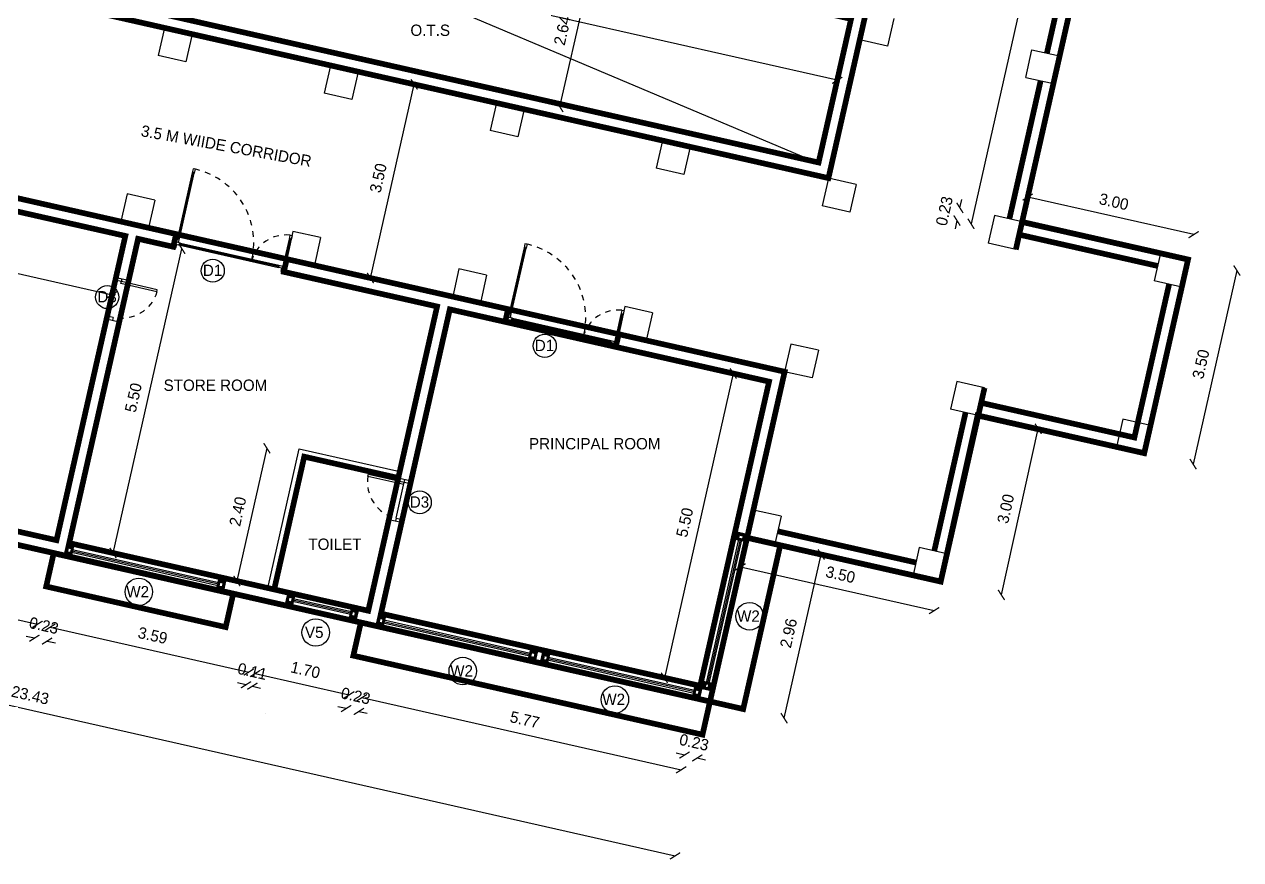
# Model space of a CAD drawing. Header units: metres. Extents: x 6101839 to 6102590, y -6659932 to -6659648.
# Drawn here: x 6102275.32 to 6102296.76, y -6659718.62 to -6659703.9 of the extents above; entities that cross this region are included whole.
import ezdxf

# ---------------------------------------------------------------- set-up
doc = ezdxf.new("R2010")
doc.units = ezdxf.units.M
doc.header["$LTSCALE"] = 500
doc.header["$MEASUREMENT"] = 0
doc.linetypes.add('DASHED2', pattern=[0.375, 0.25, -0.125])
doc.linetypes.add('HIDDEN', pattern=[0.375, 0.25, -0.125])
doc.layers.get('0').update_dxf_attribs({"linetype": 'CONTINUOUS'})
doc.layers.get('Defpoints').update_dxf_attribs({"linetype": 'CONTINUOUS'})
for name, color, linetype in [('above', 250, 'DASHED2'), ('Bldg', 44, 'CONTINUOUS'), ('BLK_1_FLR_1_AC_ROOM_1', 117, 'CONTINUOUS'), ('BLK_1_FLR_1_BLT_UP_AREA', 26, 'CONTINUOUS'), ('BLK_1_FLR_1_BLT_UP_AREA_DEDUCT', 26, 'CONTINUOUS'), ('BLK_1_FLR_1_CARPET_AREA', 25, 'CONTINUOUS'), ('BLK_1_FLR_1_CHAJJA', 6, 'CONTINUOUS'), ('BLK_1_FLR_1_WC_BATH', 223, 'CONTINUOUS'), ('BLK_1_LVL_1_BLDG_FOOT_PRINT', 1, 'CONTINUOUS'), ('DOORTEXT', 13, 'CONTINUOUS'), ('ED', 30, 'CONTINUOUS'), ('FURN1', 252, 'CONTINUOUS'), ('FURNITURE', 252, 'CONTINUOUS'), ('FURNITURES', 252, 'CONTINUOUS'), ('TEXT', 4, 'CONTINUOUS'), ('W-SCH', 205, 'CONTINUOUS'), ('wall', 125, 'CONTINUOUS'), ('wall1', 125, 'CONTINUOUS'), ('WINDOWS', 252, 'CONTINUOUS')]:
    doc.layers.add(name, color=color, linetype=linetype)
doc.styles.add('RM', font='GOTHIC.TTF')
doc.styles.add('S2', font='GOTHIC.TTF')
doc.styles.add('USA TEXT', font='GOTHIC.TTF')
doc.dimstyles.new('1-100-ED', dxfattribs={"dimtxt": 0.2, "dimasz": 0.15, "dimexe": 0.18, "dimexo": 0.0625, "dimgap": 0.15, "dimtad": 1, "dimzin": 0, "dimdsep": 46, "dimtxsty": 'USA TEXT', "dimblk": 'ARCHTICK', "dimcen": 0.1, "dimse1": 1, "dimse2": 1, "dimclrd": 256, "dimclrt": 256, "dimadec": 0, "dimazin": 0, "dimtfac": 1, "dimtofl": 0, "dimtmove": 0, "dimatfit": 3, "dimldrblk": 'ARCHTICK', "dimfxl": 0.18, "dimtolj": 1, "dimtzin": 0, "dimarcsym": 0})

# ---------------------------------------------------------------- blocks, each defined once
blk = doc.blocks.new('_ArchTick')
at = {"color": 0, "linetype": 'ByBlock', "const_width": 0.15}
blk.add_lwpolyline([(-0.5, -0.5), (0.5, 0.5)], dxfattribs=at)
blk = doc.blocks.new('*D256')
at = {"layer": 'Defpoints', "color": 0, "transparency": 16777216}
for p in [(6102285.114, -6659702.72), (6102285.343, -6659702.772), (6102284.53, -6659705.3)]:
    blk.add_point(p, dxfattribs=at)
at = {"layer": 'ED', "lineweight": -2, "transparency": 16777216}
blk.add_line((6102284.759, -6659705.352), (6102285.343, -6659702.772), dxfattribs=at)
at = {"layer": 'ED', "lineweight": -2, "transparency": 16777216, "xscale": 0.15, "yscale": 0.15, "zscale": 0.15}
for p, rotation in [((6102285.343, -6659702.772), 77.25036678917418), ((6102284.759, -6659705.352), 257.2503667891742)]:
    blk.add_blockref('_ArchTick', p, dxfattribs=dict(at, rotation=rotation))
at = {"layer": 'ED', "transparency": 16777216, "insert": (6102284.803, -6659704.006), "char_height": 0.2, "attachment_point": 5, "rotation": 77.2504, "style": 'USA TEXT'}
blk.add_mtext('\\A1;2.64', dxfattribs=at)
blk = doc.blocks.new('*D257')
at = {"layer": 'Defpoints', "color": 0, "transparency": 16777216}
for p in [(6102275.46, -6659701.672), (6102275.133, -6659703.122), (6102289.32, -6659706.332)]:
    blk.add_point(p, dxfattribs=at)
at = {"layer": 'ED', "lineweight": -2, "transparency": 16777216}
blk.add_line((6102289.648, -6659704.883), (6102275.46, -6659701.672), dxfattribs=at)
at = {"layer": 'ED', "lineweight": -2, "transparency": 16777216, "xscale": 0.15, "yscale": 0.15, "zscale": 0.15}
for p, rotation in [((6102275.46, -6659701.672), 167.250366772505), ((6102289.648, -6659704.883), 347.250366772505)]:
    blk.add_blockref('_ArchTick', p, dxfattribs=dict(at, rotation=rotation))
at = {"layer": 'ED', "transparency": 16777216, "insert": (6102282.611, -6659703.029), "char_height": 0.2, "attachment_point": 5, "rotation": 347.2504, "style": 'USA TEXT'}
blk.add_mtext('\\A1;14.55', dxfattribs=at)
blk = doc.blocks.new('*D260')
at = {"layer": 'Defpoints', "color": 0, "transparency": 16777216}
for p in [(6102281.203, -6659704.731), (6102282.192, -6659704.955), (6102280.431, -6659708.145)]:
    blk.add_point(p, dxfattribs=at)
at = {"layer": 'ED', "lineweight": -2, "transparency": 16777216}
blk.add_line((6102281.419, -6659708.369), (6102282.192, -6659704.955), dxfattribs=at)
at = {"layer": 'ED', "lineweight": -2, "transparency": 16777216, "xscale": 0.15, "yscale": 0.15, "zscale": 0.15}
for p, rotation in [((6102282.192, -6659704.955), 77.25036673386033), ((6102281.419, -6659708.369), 257.2503667338603)]:
    blk.add_blockref('_ArchTick', p, dxfattribs=dict(at, rotation=rotation))
at = {"layer": 'ED', "transparency": 16777216, "insert": (6102281.557, -6659706.606), "char_height": 0.2, "attachment_point": 5, "rotation": 77.2504, "style": 'USA TEXT'}
blk.add_mtext('\\A1;3.50', dxfattribs=at)
blk = doc.blocks.new('PIO-DOOR 750')
at = {"layer": 'FURN1'}
for p, q in [((-110, -50), (-110, 0)), ((0, -50), (-110, -50)), ((0, -50), (0, 0)), ((-110, -700), (-110, -750)), ((0, -700), (-110, -700)), ((0, -663), (0, -750)), ((649, -663), (0, -663)), ((649, -700), (0, -700)), ((649, -663), (649, -700))]:
    blk.add_line(p, q, dxfattribs=at)
at = {"layer": 'FURN1', "linetype": 'HIDDEN', "ltscale": 0.5}
blk.add_arc((0, -700), 650, 3.3033, 90.0041, dxfattribs=at)
blk = doc.blocks.new('DN')
at = {"layer": 'FURNITURES', "color": 233}
for p, q in [((319, 1863), (336, 1936)), ((334, 1860), (319, 1863)), ((334, 1860), (337, 1872)), ((343, 1870), (337, 1872)), ((340, 1858), (343, 1870)), ((356, 1855), (340, 1858)), ((369, 1916), (356, 1855)), ((-73, 132), (-89, 59)), ((-57, 128), (-73, 132)), ((-57, 128), (-60, 116)), ((-54, 115), (-60, 116)), ((-51, 127), (-54, 115)), ((-36, 123), (-51, 127)), ((-50, 63), (-36, 123))]:
    blk.add_line(p, q, dxfattribs=at)
at = {"layer": 'FURNITURES', "color": 250}
for p, q in [((-73, 132), (319, 1863)), ((-57, 128), (337, 1872)), ((-51, 127), (343, 1870)), ((-36, 123), (356, 1855))]:
    blk.add_line(p, q, dxfattribs=at)
at = {"layer": 'FURNITURES', "color": 250, "linetype": 'HIDDEN', "ltscale": 0.5}
for centre, radius, start, end in [((414, 1987), 630, 173.3491, 254.7297), ((-81, 94), 1329, 77.25, 168.8256)]:
    blk.add_arc(centre, radius, start, end, dxfattribs=at)
at = {"layer": 'wall', "color": 7}
for p, q in [((-203, 2096), (-211, 2060)), ((-211, 2060), (-139, 2044)), ((-203, 2096), (-130, 2080)), ((-146, 2068), (-147, 2061)), ((266, 1968), (-147, 2061)), ((-135, 2059), (-147, 2061)), ((267, 1974), (-146, 2068)), ((-134, 2065), (-146, 2068)), ((-135, 2059), (-139, 2044)), ((-139, 2044), (263, 1953)), ((-130, 2080), (-134, 2065)), ((271, 1989), (-130, 2080)), ((266, 1968), (263, 1953)), ((263, 1953), (336, 1936)), ((266, 1968), (278, 1965)), ((271, 1989), (267, 1974)), ((267, 1974), (280, 1971)), ((344, 1973), (271, 1989)), ((280, 1971), (278, 1965)), ((344, 1973), (336, 1936)), ((372, 1928), (336, 1936)), ((372, 1928), (369, 1916)), ((-1377, 388), (-1385, 352)), ((-1385, 352), (-1314, 336)), ((-1377, 388), (-1306, 371)), ((-1321, 359), (-1322, 353)), ((-157, 90), (-1322, 353)), ((-1311, 351), (-1322, 353)), ((-156, 96), (-1321, 359)), ((-1309, 357), (-1321, 359)), ((-1311, 351), (-1314, 336)), ((-1314, 336), (-160, 75)), ((-1306, 371), (-1309, 357)), ((-152, 110), (-1306, 371)), ((-157, 90), (-160, 75)), ((-160, 75), (-89, 59)), ((-157, 90), (-145, 87)), ((-152, 110), (-156, 96)), ((-156, 96), (-144, 93)), ((-81, 94), (-152, 110)), ((-144, 93), (-145, 87)), ((-81, 94), (-89, 59)), ((-53, 50), (-89, 59)), ((-53, 50), (-50, 63))]:
    blk.add_line(p, q, dxfattribs=at)
for points in [[(336, 1936), (344, 1973), (441, 1951), (430, 1902), (369, 1916)], [(-89, 59), (-97, 22), (0, 0), (11, 49), (-50, 63)]]:
    blk.add_lwpolyline(points, dxfattribs=at)
blk = doc.blocks.new('*D267')
at = {"layer": 'Defpoints', "color": 0, "transparency": 16777216}
for p in [(6102280.249, -6659711.518), (6102279.065, -6659713.71), (6102279.719, -6659713.859)]:
    blk.add_point(p, dxfattribs=at)
at = {"layer": 'ED', "lineweight": -2, "transparency": 16777216}
blk.add_line((6102279.594, -6659711.37), (6102279.065, -6659713.71), dxfattribs=at)
at = {"layer": 'ED', "lineweight": -2, "transparency": 16777216, "xscale": 0.15, "yscale": 0.15, "zscale": 0.15}
for p, rotation in [((6102279.594, -6659711.37), 77.25036676605617), ((6102279.065, -6659713.71), 257.2503667660562)]:
    blk.add_blockref('_ArchTick', p, dxfattribs=dict(at, rotation=rotation))
at = {"layer": 'ED', "transparency": 16777216, "insert": (6102279.081, -6659712.484), "char_height": 0.2, "attachment_point": 5, "rotation": 77.2504, "style": 'USA TEXT'}
blk.add_mtext('\\A1;2.40', dxfattribs=at)
blk = doc.blocks.new('*D268')
at = {"layer": 'Defpoints', "color": 0, "transparency": 16777216}
for p in [(6102277.323, -6659707.678), (6102278.095, -6659707.853), (6102276.109, -6659713.042)]:
    blk.add_point(p, dxfattribs=at)
at = {"layer": 'ED', "lineweight": -2, "transparency": 16777216}
blk.add_line((6102276.882, -6659713.217), (6102278.095, -6659707.853), dxfattribs=at)
at = {"layer": 'ED', "lineweight": -2, "transparency": 16777216, "xscale": 0.15, "yscale": 0.15, "zscale": 0.15}
for p, rotation in [((6102278.095, -6659707.853), 77.25036676984628), ((6102276.882, -6659713.217), 257.2503667698463)]:
    blk.add_blockref('_ArchTick', p, dxfattribs=dict(at, rotation=rotation))
at = {"layer": 'ED', "transparency": 16777216, "insert": (6102277.24, -6659710.478), "char_height": 0.2, "attachment_point": 5, "rotation": 77.2504, "style": 'USA TEXT'}
blk.add_mtext('\\A1;5.50', dxfattribs=at)
blk = doc.blocks.new('*D313')
at = {"layer": 'Defpoints', "color": 0, "transparency": 16777216}
for p in [(6102266.044, -6659705.126), (6102277.098, -6659707.627), (6102276.864, -6659708.663)]:
    blk.add_point(p, dxfattribs=at)
at = {"layer": 'ED', "lineweight": -2, "transparency": 16777216}
blk.add_line((6102265.809, -6659706.161), (6102276.864, -6659708.663), dxfattribs=at)
at = {"layer": 'ED', "lineweight": -2, "transparency": 16777216, "xscale": 0.15, "yscale": 0.15, "zscale": 0.15}
for p, rotation in [((6102265.809, -6659706.161), 167.2503667741446), ((6102276.864, -6659708.663), 347.2503667741446)]:
    blk.add_blockref('_ArchTick', p, dxfattribs=dict(at, rotation=rotation))
at = {"layer": 'ED', "transparency": 16777216, "insert": (6102271.393, -6659707.163), "char_height": 0.2, "attachment_point": 5, "rotation": 347.2504, "style": 'USA TEXT'}
blk.add_mtext('\\A1;11.33', dxfattribs=at)
blk = doc.blocks.new('*D324')
at = {"layer": 'Defpoints', "color": 0, "transparency": 16777216}
for p in [(6102288.447, -6659710.195), (6102286.601, -6659715.416), (6102287.232, -6659715.559)]:
    blk.add_point(p, dxfattribs=at)
at = {"layer": 'ED', "lineweight": -2, "transparency": 16777216}
blk.add_line((6102287.816, -6659710.052), (6102286.601, -6659715.416), dxfattribs=at)
at = {"layer": 'ED', "lineweight": -2, "transparency": 16777216, "xscale": 0.15, "yscale": 0.15, "zscale": 0.15}
for p, rotation in [((6102287.816, -6659710.052), 77.24045607566373), ((6102286.601, -6659715.416), 257.2404560756638)]:
    blk.add_blockref('_ArchTick', p, dxfattribs=dict(at, rotation=rotation))
at = {"layer": 'ED', "transparency": 16777216, "insert": (6102286.96, -6659712.678), "char_height": 0.2, "attachment_point": 5, "rotation": 77.2405, "style": 'USA TEXT'}
blk.add_mtext('\\A1;5.50', dxfattribs=at)
blk = doc.blocks.new('*D325')
at = {"layer": 'Defpoints', "color": 0, "transparency": 16777216}
for p in [(6102288.059, -6659712.947), (6102291.473, -6659713.719), (6102291.357, -6659714.233)]:
    blk.add_point(p, dxfattribs=at)
at = {"layer": 'ED', "lineweight": -2, "transparency": 16777216}
blk.add_line((6102287.943, -6659713.461), (6102291.357, -6659714.233), dxfattribs=at)
at = {"layer": 'ED', "lineweight": -2, "transparency": 16777216, "xscale": 0.15, "yscale": 0.15, "zscale": 0.15}
for p, rotation in [((6102287.943, -6659713.461), 167.2503667453657), ((6102291.357, -6659714.233), 347.2503667453657)]:
    blk.add_blockref('_ArchTick', p, dxfattribs=dict(at, rotation=rotation))
at = {"layer": 'ED', "transparency": 16777216, "insert": (6102289.706, -6659713.598), "char_height": 0.2, "attachment_point": 5, "rotation": 347.2504, "style": 'USA TEXT'}
blk.add_mtext('\\A1;3.50', dxfattribs=at)
blk = doc.blocks.new('*D327')
at = {"layer": 'Defpoints', "color": 0, "transparency": 16777216}
for p in [(6102294.843, -6659698.826), (6102292.007, -6659707.412), (6102292.857, -6659707.604)]:
    blk.add_point(p, dxfattribs=at)
at = {"layer": 'ED', "lineweight": -2, "transparency": 16777216}
blk.add_line((6102293.993, -6659698.634), (6102292.007, -6659707.412), dxfattribs=at)
at = {"layer": 'ED', "lineweight": -2, "transparency": 16777216, "xscale": 0.15, "yscale": 0.15, "zscale": 0.15}
for p, rotation in [((6102293.993, -6659698.634), 77.25036678290837), ((6102292.007, -6659707.412), 257.2503667829083)]:
    blk.add_blockref('_ArchTick', p, dxfattribs=dict(at, rotation=rotation))
at = {"layer": 'ED', "transparency": 16777216, "insert": (6102292.752, -6659702.966), "char_height": 0.2, "attachment_point": 5, "rotation": 77.2504, "style": 'USA TEXT'}
blk.add_mtext('\\A1;9.00', dxfattribs=at)
blk = doc.blocks.new('*D328')
at = {"layer": 'Defpoints', "color": 0, "transparency": 16777216}
for p in [(6102295.834, -6659708.042), (6102295.061, -6659711.455), (6102295.923, -6659711.65)]:
    blk.add_point(p, dxfattribs=at)
at = {"layer": 'ED', "lineweight": -2, "transparency": 16777216}
blk.add_line((6102296.695, -6659708.237), (6102295.923, -6659711.65), dxfattribs=at)
at = {"layer": 'ED', "lineweight": -2, "transparency": 16777216, "xscale": 0.15, "yscale": 0.15, "zscale": 0.15}
for p, rotation in [((6102296.695, -6659708.237), 77.25036675209502), ((6102295.923, -6659711.65), 257.250366752095)]:
    blk.add_blockref('_ArchTick', p, dxfattribs=dict(at, rotation=rotation))
at = {"layer": 'ED', "transparency": 16777216, "insert": (6102296.06, -6659709.887), "char_height": 0.2, "attachment_point": 5, "rotation": 77.2504, "style": 'USA TEXT'}
blk.add_mtext('\\A1;3.50', dxfattribs=at)
blk = doc.blocks.new('*D329')
at = {"layer": 'Defpoints', "color": 0, "transparency": 16777216}
for p in [(6102292.123, -6659710.791), (6102293.193, -6659711.028), (6102291.473, -6659713.719)]:
    blk.add_point(p, dxfattribs=at)
at = {"layer": 'ED', "lineweight": -2, "transparency": 16777216}
blk.add_line((6102292.543, -6659713.957), (6102293.193, -6659711.028), dxfattribs=at)
at = {"layer": 'ED', "lineweight": -2, "transparency": 16777216, "xscale": 0.15, "yscale": 0.15, "zscale": 0.15}
for p, rotation in [((6102293.193, -6659711.028), 77.48922604208994), ((6102292.543, -6659713.957), 257.4892260420899)]:
    blk.add_blockref('_ArchTick', p, dxfattribs=dict(at, rotation=rotation))
at = {"layer": 'ED', "transparency": 16777216, "insert": (6102292.619, -6659712.437), "char_height": 0.2, "attachment_point": 5, "rotation": 77.4892, "style": 'USA TEXT'}
blk.add_mtext('\\A1;3.00', dxfattribs=at)
blk = doc.blocks.new('*D371')
at = {"layer": 'Defpoints', "color": 0, "transparency": 16777216}
for p in [(6102264.942, -6659710), (6102275.999, -6659712.485), (6102275.549, -6659714.473)]:
    blk.add_point(p, dxfattribs=at)
at = {"layer": 'ED', "lineweight": -2, "transparency": 16777216}
blk.add_line((6102264.495, -6659711.974), (6102275.549, -6659714.473), dxfattribs=at)
at = {"layer": 'ED', "lineweight": -2, "transparency": 16777216, "xscale": 0.15, "yscale": 0.15, "zscale": 0.15}
for p, rotation in [((6102264.495, -6659711.974), 167.2602844146399), ((6102275.549, -6659714.473), 347.2602844146398)]:
    blk.add_blockref('_ArchTick', p, dxfattribs=dict(at, rotation=rotation))
at = {"layer": 'ED', "transparency": 16777216, "insert": (6102270.079, -6659712.975), "char_height": 0.2, "attachment_point": 5, "rotation": 347.2603, "style": 'USA TEXT'}
blk.add_mtext('\\A1;11.33', dxfattribs=at)
blk = doc.blocks.new('*D372')
at = {"layer": 'Defpoints', "color": 0, "transparency": 16777216}
for p in [(6102275.999, -6659712.485), (6102276.214, -6659712.575), (6102275.718, -6659714.77)]:
    blk.add_point(p, dxfattribs=at)
at = {"layer": 'ED', "lineweight": -2, "transparency": 16777216}
for p, q in [((6102275.494, -6659714.719), (6102275.347, -6659714.686)), ((6102275.718, -6659714.77), (6102275.864, -6659714.803))]:
    blk.add_line(p, q, dxfattribs=at)
at = {"layer": 'ED', "lineweight": -2, "transparency": 16777216, "xscale": 0.15, "yscale": 0.15, "zscale": 0.15}
for p, rotation in [((6102275.494, -6659714.719), 347.2602844146398), ((6102275.718, -6659714.77), 167.2602844146399)]:
    blk.add_blockref('_ArchTick', p, dxfattribs=dict(at, rotation=rotation))
at = {"layer": 'ED', "transparency": 16777216, "insert": (6102275.662, -6659714.496), "char_height": 0.2, "attachment_point": 5, "rotation": 347.2603, "style": 'USA TEXT'}
blk.add_mtext('\\A1;0.23', dxfattribs=at)
blk = doc.blocks.new('*D373')
at = {"layer": 'Defpoints', "color": 0, "transparency": 16777216}
for p in [(6102276.214, -6659712.575), (6102279.651, -6659713.655), (6102279.275, -6659715.315)]:
    blk.add_point(p, dxfattribs=at)
at = {"layer": 'ED', "lineweight": -2, "transparency": 16777216}
blk.add_line((6102275.774, -6659714.524), (6102279.275, -6659715.315), dxfattribs=at)
at = {"layer": 'ED', "lineweight": -2, "transparency": 16777216, "xscale": 0.15, "yscale": 0.15, "zscale": 0.15}
for p, rotation in [((6102275.774, -6659714.524), 167.2602844146399), ((6102279.275, -6659715.315), 347.2602844146398)]:
    blk.add_blockref('_ArchTick', p, dxfattribs=dict(at, rotation=rotation))
at = {"layer": 'ED', "transparency": 16777216, "insert": (6102277.581, -6659714.671), "char_height": 0.2, "attachment_point": 5, "rotation": 347.2603, "style": 'USA TEXT'}
blk.add_mtext('\\A1;3.59', dxfattribs=at)
blk = doc.blocks.new('*D374')
at = {"layer": 'Defpoints', "color": 0, "transparency": 16777216}
for p in [(6102279.638, -6659713.713), (6102279.749, -6659713.744), (6102279.337, -6659715.565)]:
    blk.add_point(p, dxfattribs=at)
at = {"layer": 'ED', "lineweight": -2, "transparency": 16777216}
for p, q in [((6102279.225, -6659715.54), (6102279.078, -6659715.507)), ((6102279.337, -6659715.565), (6102279.483, -6659715.598))]:
    blk.add_line(p, q, dxfattribs=at)
at = {"layer": 'ED', "lineweight": -2, "transparency": 16777216, "xscale": 0.15, "yscale": 0.15, "zscale": 0.15}
for p, rotation in [((6102279.225, -6659715.54), 347.2602844146398), ((6102279.337, -6659715.565), 167.2602844146399)]:
    blk.add_blockref('_ArchTick', p, dxfattribs=dict(at, rotation=rotation))
at = {"layer": 'ED', "transparency": 16777216, "insert": (6102279.337, -6659715.304), "char_height": 0.2, "attachment_point": 5, "rotation": 347.2603, "style": 'USA TEXT'}
blk.add_mtext('\\A1;0.11', dxfattribs=at)
blk = doc.blocks.new('*D375')
at = {"layer": 'Defpoints', "color": 0, "transparency": 16777216}
for p in [(6102279.748, -6659713.746), (6102281.4, -6659714.149), (6102281.046, -6659715.716)]:
    blk.add_point(p, dxfattribs=at)
at = {"layer": 'ED', "lineweight": -2, "transparency": 16777216}
blk.add_line((6102279.388, -6659715.341), (6102281.046, -6659715.716), dxfattribs=at)
at = {"layer": 'ED', "lineweight": -2, "transparency": 16777216, "xscale": 0.15, "yscale": 0.15, "zscale": 0.15}
for p, rotation in [((6102279.388, -6659715.341), 167.2602844146399), ((6102281.046, -6659715.716), 347.2602844146398)]:
    blk.add_blockref('_ArchTick', p, dxfattribs=dict(at, rotation=rotation))
at = {"layer": 'ED', "transparency": 16777216, "insert": (6102280.273, -6659715.279), "char_height": 0.2, "attachment_point": 5, "rotation": 347.2603, "style": 'USA TEXT'}
blk.add_mtext('\\A1;1.70', dxfattribs=at)
blk = doc.blocks.new('*D376')
at = {"layer": 'Defpoints', "color": 0, "transparency": 16777216}
for p in [(6102281.481, -6659713.791), (6102281.704, -6659713.849), (6102281.215, -6659716.01)]:
    blk.add_point(p, dxfattribs=at)
at = {"layer": 'ED', "lineweight": -2, "transparency": 16777216}
for p, q in [((6102280.991, -6659715.959), (6102280.844, -6659715.926)), ((6102281.215, -6659716.01), (6102281.361, -6659716.043))]:
    blk.add_line(p, q, dxfattribs=at)
at = {"layer": 'ED', "lineweight": -2, "transparency": 16777216, "xscale": 0.15, "yscale": 0.15, "zscale": 0.15}
for p, rotation in [((6102280.991, -6659715.959), 347.2602844146398), ((6102281.215, -6659716.01), 167.2602844146399)]:
    blk.add_blockref('_ArchTick', p, dxfattribs=dict(at, rotation=rotation))
at = {"layer": 'ED', "transparency": 16777216, "insert": (6102281.159, -6659715.736), "char_height": 0.2, "attachment_point": 5, "rotation": 347.2603, "style": 'USA TEXT'}
blk.add_mtext('\\A1;0.23', dxfattribs=at)
blk = doc.blocks.new('*D377')
at = {"layer": 'Defpoints', "color": 0, "transparency": 16777216}
for p in [(6102281.697, -6659713.878), (6102287.221, -6659715.607), (6102286.898, -6659717.039)]:
    blk.add_point(p, dxfattribs=at)
at = {"layer": 'ED', "lineweight": -2, "transparency": 16777216}
blk.add_line((6102281.27, -6659715.766), (6102286.898, -6659717.039), dxfattribs=at)
at = {"layer": 'ED', "lineweight": -2, "transparency": 16777216, "xscale": 0.15, "yscale": 0.15, "zscale": 0.15}
for p, rotation in [((6102281.27, -6659715.766), 167.2602844146399), ((6102286.898, -6659717.039), 347.2602844146398)]:
    blk.add_blockref('_ArchTick', p, dxfattribs=dict(at, rotation=rotation))
at = {"layer": 'ED', "transparency": 16777216, "insert": (6102284.14, -6659716.156), "char_height": 0.2, "attachment_point": 5, "rotation": 347.2603, "style": 'USA TEXT'}
blk.add_mtext('\\A1;5.77', dxfattribs=at)
blk = doc.blocks.new('*D378')
at = {"layer": 'Defpoints', "color": 0, "transparency": 16777216}
for p in [(6102287.221, -6659715.607), (6102287.444, -6659715.668), (6102287.181, -6659716.83)]:
    blk.add_point(p, dxfattribs=at)
at = {"layer": 'ED', "lineweight": -2, "transparency": 16777216}
for p, q in [((6102286.956, -6659716.779), (6102286.81, -6659716.746)), ((6102287.181, -6659716.83), (6102287.327, -6659716.863))]:
    blk.add_line(p, q, dxfattribs=at)
at = {"layer": 'ED', "lineweight": -2, "transparency": 16777216, "xscale": 0.15, "yscale": 0.15, "zscale": 0.15}
for p, rotation in [((6102286.956, -6659716.779), 347.2602844146398), ((6102287.181, -6659716.83), 167.2602844146399)]:
    blk.add_blockref('_ArchTick', p, dxfattribs=dict(at, rotation=rotation))
at = {"layer": 'ED', "transparency": 16777216, "insert": (6102287.125, -6659716.555), "char_height": 0.2, "attachment_point": 5, "rotation": 347.2603, "style": 'USA TEXT'}
blk.add_mtext('\\A1;0.23', dxfattribs=at)
blk = doc.blocks.new('*D379')
at = {"layer": 'Defpoints', "color": 0, "transparency": 16777216}
for p in [(6102264.556, -6659710.664), (6102287.406, -6659715.834), (6102286.79, -6659718.557)]:
    blk.add_point(p, dxfattribs=at)
at = {"layer": 'ED', "lineweight": -2, "transparency": 16777216}
blk.add_line((6102263.939, -6659713.387), (6102286.79, -6659718.557), dxfattribs=at)
at = {"layer": 'ED', "lineweight": -2, "transparency": 16777216, "xscale": 0.15, "yscale": 0.15, "zscale": 0.15}
for p, rotation in [((6102263.939, -6659713.387), 167.2503667700383), ((6102286.79, -6659718.557), 347.2503667700382)]:
    blk.add_blockref('_ArchTick', p, dxfattribs=dict(at, rotation=rotation))
at = {"layer": 'ED', "transparency": 16777216, "insert": (6102275.421, -6659715.723), "char_height": 0.2, "attachment_point": 5, "rotation": 347.2504, "style": 'USA TEXT'}
blk.add_mtext('\\A1;23.43', dxfattribs=at)
blk = doc.blocks.new('*D1185')
at = {"layer": 'Defpoints', "color": 0, "transparency": 16777216}
for p in [(6102291.811, -6659707.132), (6102292.908, -6659707.38), (6102292.857, -6659707.604)]:
    blk.add_point(p, dxfattribs=at)
at = {"layer": 'ED', "lineweight": -2, "transparency": 16777216}
for p, q in [((6102291.811, -6659707.132), (6102291.844, -6659706.985)), ((6102291.76, -6659707.356), (6102291.727, -6659707.502))]:
    blk.add_line(p, q, dxfattribs=at)
at = {"layer": 'ED', "lineweight": -2, "transparency": 16777216, "xscale": 0.15, "yscale": 0.15, "zscale": 0.15}
for p, rotation in [((6102291.811, -6659707.132), 257.2503671533576), ((6102291.76, -6659707.356), 77.25036715335756)]:
    blk.add_blockref('_ArchTick', p, dxfattribs=dict(at, rotation=rotation))
at = {"layer": 'ED', "transparency": 16777216, "insert": (6102291.537, -6659707.188), "char_height": 0.2, "attachment_point": 5, "rotation": 77.2504, "style": 'USA TEXT'}
blk.add_mtext('\\A1;0.23', dxfattribs=at)
blk = doc.blocks.new('*D1186')
at = {"layer": 'Defpoints', "color": 0, "transparency": 16777216}
for p in [(6102293.007, -6659706.942), (6102292.908, -6659707.38), (6102295.834, -6659708.042)]:
    blk.add_point(p, dxfattribs=at)
at = {"layer": 'ED', "lineweight": -2, "transparency": 16777216}
blk.add_line((6102295.933, -6659707.604), (6102293.007, -6659706.942), dxfattribs=at)
at = {"layer": 'ED', "lineweight": -2, "transparency": 16777216, "xscale": 0.15, "yscale": 0.15, "zscale": 0.15}
for p, rotation in [((6102293.007, -6659706.942), 167.2503667855253), ((6102295.933, -6659707.604), 347.2503667855253)]:
    blk.add_blockref('_ArchTick', p, dxfattribs=dict(at, rotation=rotation))
at = {"layer": 'ED', "transparency": 16777216, "insert": (6102294.526, -6659707.024), "char_height": 0.2, "attachment_point": 5, "rotation": 347.2504, "style": 'USA TEXT'}
blk.add_mtext('\\A1;3.00', dxfattribs=at)
blk = doc.blocks.new('*D1251')
at = {"layer": 'Defpoints', "color": 0, "transparency": 16777216}
for p in [(6102288.059, -6659712.947), (6102289.367, -6659713.243), (6102287.406, -6659715.834)]:
    blk.add_point(p, dxfattribs=at)
at = {"layer": 'ED', "lineweight": -2, "transparency": 16777216}
blk.add_line((6102288.713, -6659716.13), (6102289.367, -6659713.243), dxfattribs=at)
at = {"layer": 'ED', "lineweight": -2, "transparency": 16777216, "xscale": 0.15, "yscale": 0.15, "zscale": 0.15}
for p, rotation in [((6102289.367, -6659713.243), 77.2451736643942), ((6102288.713, -6659716.13), 257.2451736643942)]:
    blk.add_blockref('_ArchTick', p, dxfattribs=dict(at, rotation=rotation))
at = {"layer": 'ED', "transparency": 16777216, "insert": (6102288.791, -6659714.63), "char_height": 0.2, "attachment_point": 5, "rotation": 77.2452, "style": 'USA TEXT'}
blk.add_mtext('\\A1;2.96', dxfattribs=at)

msp = doc.modelspace()

# ---------------------------------------------------------------- linework, layer by layer
at = {"layer": 'above', "color": 251, "linetype": 'ByBlock'}
msp.add_line((6102275.70508, -6659700.5914), (6102289.25032, -6659706.31635), dxfattribs=at)
at = {"layer": 'above', "const_width": 0.1}
for points in [[(6102287.40588, -6659715.83404), (6102287.9907, -6659715.96812), (6102288.64816, -6659713.06224)], [(6102275.83485, -6659713.22167), (6102275.70253, -6659713.8069), (6102278.86731, -6659714.5231), (6102278.99959, -6659713.93797)], [(6102281.25002, -6659714.44122), (6102281.11761, -6659715.02643), (6102287.27341, -6659716.41923), (6102287.40582, -6659715.83402)]]:
    msp.add_lwpolyline(points, dxfattribs=at)
at = {"layer": 'Bldg', "linetype": 'ByBlock'}
for p, q in [((6102279.6102, -6659713.83429), (6102280.16533, -6659711.38091)), ((6102279.72236, -6659713.85967), (6102280.25211, -6659711.51845)), ((6102280.16533, -6659711.38091), (6102281.93558, -6659711.78146)), ((6102280.25211, -6659711.51845), (6102281.9102, -6659711.89363))]:
    msp.add_line(p, q, dxfattribs=at)
at = {"layer": 'BLK_1_FLR_1_AC_ROOM_1', "color": 3, "linetype": 'Continuous', "const_width": 0.1}
msp.add_lwpolyline([(6102287.23228, -6659715.55894), (6102288.44691, -6659710.19523), (6102282.81847, -6659708.92168), (6102281.6051, -6659714.28568)], close=True, dxfattribs=at)
at = {"layer": 'BLK_1_FLR_1_BLT_UP_AREA', "color": 26, "linetype": 'Continuous', "const_width": 0.1}
msp.add_lwpolyline([(6102263.34431, -6659670.99896), (6102275.53362, -6659679.06696), (6102276.53431, -6659679.06696), (6102276.53431, -6659681.23696), (6102276.53431, -6659681.23696), (6102276.53431, -6659688.97696), (6102278.09727, -6659688.97696), (6102278.86371, -6659685.58967), (6102284.61519, -6659685.58967), (6102284.61519, -6659693.01561), (6102292.18165, -6659694.72749), (6102291.47985, -6659697.82912), (6102294.89376, -6659698.60159), (6102292.90754, -6659707.37968), (6102295.83357, -6659708.04176), (6102295.06115, -6659711.45546), (6102292.13512, -6659710.79338), (6102291.47304, -6659713.71942), (6102288.05934, -6659712.947), (6102287.40517, -6659715.83395), (6102264.55562, -6659710.66378), (6102264.77616, -6659709.68897), (6102257.87431, -6659709.68897)], dxfattribs=at)
at = {"layer": 'BLK_1_FLR_1_BLT_UP_AREA_DEDUCT', "color": 26, "linetype": 'Continuous', "const_width": 0.1}
msp.add_lwpolyline([(6102275.70508, -6659700.5914), (6102275.1325, -6659703.12191), (6102289.32032, -6659706.33219), (6102289.89285, -6659703.80161), (6102275.70508, -6659700.5914)], dxfattribs=at)
at = {"layer": 'BLK_1_FLR_1_CARPET_AREA', "color": 15, "const_width": 0.1}
for points in [[(6102274.86368, -6659703.29689), (6102289.4939, -6659706.60728), (6102291.48012, -6659697.82918)], [(6102294.89376, -6659698.60159), (6102292.90754, -6659707.37968), (6102295.83357, -6659708.04176), (6102295.06115, -6659711.45546), (6102292.12292, -6659710.79062), (6102291.47304, -6659713.71942), (6102288.05931, -6659712.94714), (6102288.72216, -6659710.02113), (6102265.87072, -6659704.85108), (6102265.31317, -6659704.72438), (6102265.36654, -6659704.48847), (6102263.57431, -6659703.43897)]]:
    msp.add_lwpolyline(points, dxfattribs=at)
for points in [[(6102275.88439, -6659712.99125), (6102277.09819, -6659707.62686), (6102273.64935, -6659706.84649), (6102273.70004, -6659706.62243), (6102271.74934, -6659706.18069), (6102271.69834, -6659706.40504), (6102270.72332, -6659706.18442), (6102270.77399, -6659705.96043), (6102268.82303, -6659705.51985), (6102268.77253, -6659705.74302), (6102266.04358, -6659705.12603), (6102264.83081, -6659710.49016)], [(6102281.38054, -6659714.23445), (6102282.59425, -6659708.87046), (6102279.89274, -6659708.26048), (6102279.94374, -6659708.03505), (6102277.99278, -6659707.59447), (6102277.94224, -6659707.81785), (6102277.32252, -6659707.67762), (6102276.10871, -6659713.04201)], [(6102287.23228, -6659715.55894), (6102281.60487, -6659714.28521), (6102282.81858, -6659708.92122), (6102283.79449, -6659709.1416), (6102283.84507, -6659708.91759), (6102285.79571, -6659709.35897), (6102285.74508, -6659709.5834), (6102288.44691, -6659710.19523)]]:
    msp.add_lwpolyline(points, close=True, dxfattribs=at)
at = {"layer": 'BLK_1_FLR_1_CHAJJA', "linetype": 'Continuous', "const_width": 0.1}
for points in [[(6102287.40502, -6659715.83392), (6102287.99107, -6659715.96651), (6102288.64427, -6659713.07947), (6102288.05931, -6659712.94714)], [(6102275.7026, -6659713.80662), (6102275.83485, -6659713.22167), (6102278.99959, -6659713.93797), (6102278.86731, -6659714.5231)], [(6102281.25002, -6659714.44124), (6102281.11761, -6659715.02643), (6102287.27342, -6659716.41923), (6102287.40502, -6659715.83392)]]:
    msp.add_lwpolyline(points, close=True, dxfattribs=at)
at = {"layer": 'BLK_1_FLR_1_WC_BATH', "const_width": 0.1}
msp.add_lwpolyline([(6102279.72236, -6659713.85967), (6102281.38045, -6659714.23485), (6102281.9102, -6659711.89363), (6102280.25211, -6659711.51845)], close=True, dxfattribs=at)
at = {"layer": 'BLK_1_LVL_1_BLDG_FOOT_PRINT', "ltscale": 400, "const_width": 0.1}
msp.add_lwpolyline([(6102260.25494, -6659674.67851), (6102263.34431, -6659674.67851), (6102263.34431, -6659671.00086), (6102275.18613, -6659678.83886), (6102276.53429, -6659678.83932), (6102276.53431, -6659688.97886), (6102278.09727, -6659688.97886), (6102278.86371, -6659685.59156), (6102284.61519, -6659685.59156), (6102284.61519, -6659693.0175), (6102292.18165, -6659694.72939), (6102291.47985, -6659697.83102), (6102294.89376, -6659698.60348), (6102292.90754, -6659707.38158), (6102295.83357, -6659708.04365), (6102295.06115, -6659711.45735), (6102292.13512, -6659710.79528), (6102291.47304, -6659713.72131), (6102288.05934, -6659712.94889), (6102287.40517, -6659715.83585), (6102264.55562, -6659710.66567), (6102264.77616, -6659709.69086), (6102257.87431, -6659709.69086)], dxfattribs=at)
at = {"layer": 'ED', "linetype": 'ByBlock'}
msp.add_line((6102281.87271, -6659712.60284), (6102282.0162, -6659711.96888), dxfattribs=at)
at = {"layer": 'FURN1', "const_width": 0.1}
for points in [[(6102287.93337, -6659712.90044), (6102287.92234, -6659712.94921), (6102287.97111, -6659712.96024), (6102287.98214, -6659712.91147)], [(6102276.08725, -6659713.13753), (6102276.13602, -6659713.14856), (6102276.12498, -6659713.19733), (6102276.07622, -6659713.18629)], [(6102278.81821, -6659713.75546), (6102278.76945, -6659713.74442), (6102278.75841, -6659713.79319), (6102278.80718, -6659713.80423)], [(6102279.97445, -6659714.05567), (6102280.02201, -6659714.06643), (6102280.03277, -6659714.01886), (6102279.9852, -6659714.0081)], [(6102281.14515, -6659714.32039), (6102281.09759, -6659714.30963), (6102281.10835, -6659714.26207), (6102281.15591, -6659714.27283)], [(6102281.58368, -6659714.38035), (6102281.63244, -6659714.39139), (6102281.62141, -6659714.44016), (6102281.57264, -6659714.42912)], [(6102284.31464, -6659714.99828), (6102284.26587, -6659714.98725), (6102284.25484, -6659715.03602), (6102284.30361, -6659715.04705)], [(6102284.4799, -6659715.03568), (6102284.52867, -6659715.04672), (6102284.51763, -6659715.09549), (6102284.46887, -6659715.08445)], [(6102287.21087, -6659715.65361), (6102287.1621, -6659715.64258), (6102287.15106, -6659715.69135), (6102287.19983, -6659715.70238)], [(6102287.32701, -6659715.58038), (6102287.33805, -6659715.53161), (6102287.38682, -6659715.54265), (6102287.37578, -6659715.59141)]]:
    msp.add_lwpolyline(points, close=True, dxfattribs=at)
at = {"layer": 'FURNITURE', "linetype": 'ByBlock', "ltscale": 0.2}
for p, q in [((6102287.32645, -6659715.58263), (6102287.92234, -6659712.94921)), ((6102287.37522, -6659715.59367), (6102287.97097, -6659712.96085)), ((6102276.12498, -6659713.19733), (6102278.7578, -6659713.79306)), ((6102276.13602, -6659713.14856), (6102278.76945, -6659713.74442)), ((6102281.09759, -6659714.30963), (6102280.02201, -6659714.06643)), ((6102281.10835, -6659714.26207), (6102280.03277, -6659714.01886)), ((6102281.62141, -6659714.44016), (6102284.25423, -6659715.03589)), ((6102281.63245, -6659714.39139), (6102284.26587, -6659714.98725)), ((6102284.51763, -6659715.09549), (6102287.15045, -6659715.69121)), ((6102284.52867, -6659715.04671), (6102287.1621, -6659715.64258))]:
    msp.add_line(p, q, dxfattribs=at)
at = {"layer": 'FURNITURE', "color": 4, "linetype": 'ByBlock', "ltscale": 0.2}
for p, q in [((6102287.36239, -6659715.53712), (6102287.94673, -6659712.95472)), ((6102276.1305, -6659713.17295), (6102278.76393, -6659713.76881)), ((6102281.10238, -6659714.28571), (6102280.02739, -6659714.04264)), ((6102281.62693, -6659714.41577), (6102284.26036, -6659715.01164)), ((6102284.52315, -6659715.0711), (6102287.15658, -6659715.66697))]:
    msp.add_line(p, q, dxfattribs=at)
at = {"layer": 'W-SCH'}
for centre, radius in [((6102278.6391, -6659708.23944), 0.20375), ((6102276.77867, -6659708.70434), 0.20375), ((6102284.49116, -6659709.56359), 0.20375), ((6102282.28735, -6659712.32366), 0.20375), ((6102277.33634, -6659713.90229), 0.24242), ((6102288.10387, -6659714.33267), 0.24242), ((6102280.45393, -6659714.61791), 0.24242), ((6102283.04716, -6659715.29823), 0.24242), ((6102285.72899, -6659715.80044), 0.24242)]:
    msp.add_circle(centre, radius, dxfattribs=at)
at = {"layer": 'wall1', "color": 251, "linetype": 'ByBlock'}
for p, q in [((6102289.32032, -6659706.33219), (6102275.1325, -6659703.12191)), ((6102289.4939, -6659706.60728), (6102274.85741, -6659703.29548)), ((6102289.89285, -6659703.80161), (6102289.32032, -6659706.33219)), ((6102290.11718, -6659703.85237), (6102289.4939, -6659706.60728))]:
    msp.add_line(p, q, dxfattribs=at)
at = {"layer": 'wall1', "color": 0, "linetype": 'ByBlock'}
for p, q in [((6102290.15591, -6659703.68123), (6102290.04556, -6659704.1689)), ((6102290.64358, -6659703.79158), (6102290.53323, -6659704.27925)), ((6102277.78971, -6659703.95897), (6102277.67936, -6659704.44664)), ((6102278.27738, -6659704.06931), (6102277.78971, -6659703.95897)), ((6102278.27738, -6659704.06931), (6102278.16704, -6659704.55699)), ((6102290.53323, -6659704.27925), (6102290.04556, -6659704.1689)), ((6102278.16704, -6659704.55699), (6102277.67936, -6659704.44664)), ((6102292.97159, -6659704.83098), (6102293.08194, -6659704.34331)), ((6102293.08194, -6659704.34331), (6102293.56961, -6659704.45365)), ((6102293.45927, -6659704.94132), (6102293.56961, -6659704.45365)), ((6102280.71574, -6659704.62104), (6102280.60539, -6659705.10871)), ((6102281.20341, -6659704.73139), (6102280.71574, -6659704.62104)), ((6102281.20341, -6659704.73139), (6102281.09307, -6659705.21906)), ((6102292.97159, -6659704.83098), (6102293.45927, -6659704.94132)), ((6102281.09307, -6659705.21906), (6102280.60539, -6659705.10871)), ((6102283.64177, -6659705.28312), (6102283.53143, -6659705.77079)), ((6102284.12944, -6659705.39346), (6102283.64177, -6659705.28312)), ((6102284.12944, -6659705.39346), (6102284.0191, -6659705.88113)), ((6102284.0191, -6659705.88113), (6102283.53143, -6659705.77079)), ((6102286.5678, -6659705.94519), (6102286.45746, -6659706.43286)), ((6102287.05547, -6659706.05553), (6102286.5678, -6659705.94519)), ((6102287.05547, -6659706.05553), (6102286.94513, -6659706.54321)), ((6102286.94513, -6659706.54321), (6102286.45746, -6659706.43286)), ((6102289.49383, -6659706.60726), (6102289.38349, -6659707.09493)), ((6102289.98151, -6659706.71761), (6102289.49383, -6659706.60726)), ((6102289.98151, -6659706.71761), (6102289.87116, -6659707.20528)), ((6102277.12764, -6659706.885), (6102277.01729, -6659707.37267)), ((6102277.61531, -6659706.99535), (6102277.12764, -6659706.885)), ((6102277.61531, -6659706.99535), (6102277.50496, -6659707.48302)), ((6102289.87116, -6659707.20528), (6102289.38349, -6659707.09493)), ((6102292.41987, -6659707.26934), (6102292.30952, -6659707.75701)), ((6102292.90754, -6659707.37968), (6102292.41987, -6659707.26934)), ((6102277.50496, -6659707.48302), (6102277.01729, -6659707.37267)), ((6102292.90754, -6659707.37968), (6102292.79719, -6659707.86735)), ((6102280.05367, -6659707.54707), (6102279.94332, -6659708.03475)), ((6102280.54134, -6659707.65742), (6102280.05367, -6659707.54707)), ((6102280.54134, -6659707.65742), (6102280.43099, -6659708.14509)), ((6102292.79719, -6659707.86735), (6102292.30952, -6659707.75701)), ((6102295.3459, -6659707.93141), (6102295.23555, -6659708.41908)), ((6102295.83357, -6659708.04176), (6102295.3459, -6659707.93141)), ((6102280.43099, -6659708.14509), (6102279.94332, -6659708.03475)), ((6102295.83357, -6659708.04176), (6102295.72322, -6659708.52943)), ((6102282.9797, -6659708.20915), (6102282.86935, -6659708.69682)), ((6102283.46737, -6659708.31949), (6102282.9797, -6659708.20915)), ((6102283.46737, -6659708.31949), (6102283.35702, -6659708.80716)), ((6102295.72322, -6659708.52943), (6102295.23555, -6659708.41908)), ((6102283.35702, -6659708.80716), (6102282.86935, -6659708.69682)), ((6102285.90573, -6659708.87122), (6102285.79538, -6659709.35889)), ((6102286.3934, -6659708.98157), (6102285.90573, -6659708.87122)), ((6102286.3934, -6659708.98157), (6102286.28306, -6659709.46924)), ((6102286.28306, -6659709.46924), (6102285.79538, -6659709.35889)), ((6102288.83176, -6659709.53329), (6102288.72141, -6659710.02097)), ((6102289.31943, -6659709.64364), (6102288.83176, -6659709.53329)), ((6102289.31943, -6659709.64364), (6102289.20909, -6659710.13131)), ((6102289.20909, -6659710.13131), (6102288.72141, -6659710.02097)), ((6102291.75779, -6659710.19537), (6102291.64745, -6659710.68304)), ((6102292.24546, -6659710.30571), (6102291.75779, -6659710.19537)), ((6102292.24546, -6659710.30571), (6102292.13512, -6659710.79338)), ((6102292.13512, -6659710.79338), (6102291.64745, -6659710.68304)), ((6102294.68382, -6659710.85744), (6102294.57348, -6659711.34511)), ((6102295.17149, -6659710.96779), (6102294.68382, -6659710.85744)), ((6102295.17149, -6659710.96779), (6102295.06115, -6659711.45546)), ((6102295.06115, -6659711.45546), (6102294.57348, -6659711.34511)), ((6102288.16969, -6659712.45933), (6102288.05934, -6659712.947)), ((6102288.65736, -6659712.56967), (6102288.16969, -6659712.45933)), ((6102288.65736, -6659712.56967), (6102288.54701, -6659713.05734)), ((6102288.54701, -6659713.05734), (6102288.05934, -6659712.947)), ((6102291.09572, -6659713.1214), (6102290.98537, -6659713.60907)), ((6102291.58339, -6659713.23174), (6102291.09572, -6659713.1214)), ((6102291.58339, -6659713.23174), (6102291.47304, -6659713.71942)), ((6102291.47304, -6659713.71942), (6102290.98537, -6659713.60907))]:
    msp.add_line(p, q, dxfattribs=at)
at = {"layer": 'wall1', "linetype": 'ByBlock'}
for p, q in [((6102273.70003, -6659706.62207), (6102277.99301, -6659707.59345)), ((6102273.64935, -6659706.84649), (6102277.09819, -6659707.62686)), ((6102277.09819, -6659707.62686), (6102276.93267, -6659708.35837)), ((6102277.32252, -6659707.67762), (6102277.157, -6659708.40913)), ((6102277.32252, -6659707.67762), (6102277.99106, -6659707.82889)), ((6102277.94233, -6659707.81787), (6102277.99301, -6659707.59345)), ((6102283.84507, -6659708.91759), (6102279.9437, -6659708.03483)), ((6102276.93267, -6659708.35837), (6102277.157, -6659708.40913)), ((6102279.89274, -6659708.26048), (6102282.59425, -6659708.87046)), ((6102281.9102, -6659711.89363), (6102282.59425, -6659708.87046)), ((6102282.13452, -6659711.94439), (6102282.81858, -6659708.92122)), ((6102282.81858, -6659708.92122), (6102283.79439, -6659709.14201)), ((6102283.84507, -6659708.91759), (6102283.79439, -6659709.14201)), ((6102276.76715, -6659709.08988), (6102275.88439, -6659712.99125)), ((6102276.99148, -6659709.14064), (6102276.10871, -6659713.04201)), ((6102276.76715, -6659709.08988), (6102276.99148, -6659709.14064)), ((6102285.79571, -6659709.35897), (6102288.72216, -6659710.02113)), ((6102285.74508, -6659709.5834), (6102288.44701, -6659710.19476)), ((6102288.72216, -6659710.02113), (6102288.06492, -6659712.92345)), ((6102288.44701, -6659710.19476), (6102287.83965, -6659712.87685)), ((6102264.83081, -6659710.49016), (6102275.88439, -6659712.99125)), ((6102264.55562, -6659710.66378), (6102276.07482, -6659713.27101)), ((6102281.9102, -6659711.89363), (6102282.13452, -6659711.94439)), ((6102282.13452, -6659711.94439), (6102282.1599, -6659711.83222)), ((6102281.38054, -6659714.23445), (6102281.74468, -6659712.62514)), ((6102281.74468, -6659712.62514), (6102281.96901, -6659712.67589)), ((6102281.60487, -6659714.28521), (6102281.96901, -6659712.67589)), ((6102276.10867, -6659713.04285), (6102276.05791, -6659713.26718)), ((6102287.8387, -6659712.87902), (6102288.06303, -6659712.92978)), ((6102278.83963, -6659713.66079), (6102278.78887, -6659713.88512)), ((6102278.83982, -6659713.65998), (6102280.00435, -6659713.92348)), ((6102278.78888, -6659713.88512), (6102279.9536, -6659714.14781)), ((6102279.9536, -6659714.14781), (6102280.00435, -6659713.92348)), ((6102281.12427, -6659714.4127), (6102281.17503, -6659714.18837)), ((6102281.17503, -6659714.18837), (6102281.38045, -6659714.23485)), ((6102281.6051, -6659714.28568), (6102281.55434, -6659714.51001)), ((6102281.55428, -6659714.51), (6102281.12427, -6659714.4127)), ((6102284.33606, -6659714.90362), (6102284.2853, -6659715.12794)), ((6102284.33611, -6659714.90363), (6102284.50132, -6659714.94101)), ((6102284.50132, -6659714.94101), (6102284.45056, -6659715.16534)), ((6102284.2853, -6659715.12794), (6102284.4505, -6659715.16533)), ((6102287.23228, -6659715.55894), (6102287.18153, -6659715.78327)), ((6102287.23234, -6659715.55896), (6102287.45667, -6659715.60972)), ((6102287.45662, -6659715.60971), (6102287.40593, -6659715.83412)), ((6102287.18153, -6659715.78327), (6102287.40593, -6659715.83412)), ((6102279.57502, -6659716.04534), (6102279.57502, -6659716.04534))]:
    msp.add_line(p, q, dxfattribs=at)
at = {"layer": 'WINDOWS', "linetype": 'ByBlock'}
for p, q in [((6102276.10867, -6659713.04285), (6102278.83963, -6659713.66079)), ((6102287.23234, -6659715.55896), (6102287.8387, -6659712.87902)), ((6102287.45662, -6659715.60971), (6102288.06303, -6659712.92978)), ((6102276.05785, -6659713.26717), (6102278.78888, -6659713.88512)), ((6102281.17503, -6659714.18837), (6102280.00435, -6659713.92348)), ((6102281.12427, -6659714.4127), (6102279.9536, -6659714.14781)), ((6102281.6051, -6659714.28568), (6102284.33606, -6659714.90362)), ((6102281.55428, -6659714.51), (6102284.2853, -6659715.12795)), ((6102284.50132, -6659714.94101), (6102287.23228, -6659715.55894)), ((6102284.4505, -6659715.16533), (6102287.18153, -6659715.78327))]:
    msp.add_line(p, q, dxfattribs=at)
at = {"layer": 'WINDOWS', "const_width": 0.1}
for points in [[(6102292.79719, -6659707.86735), (6102294.89376, -6659698.60159), (6102291.48005, -6659697.82917)], [(6102293.34528, -6659704.40289), (6102293.89701, -6659701.96453)], [(6102292.68321, -6659707.32892), (6102293.23494, -6659704.89056)], [(6102292.13512, -6659710.79338), (6102295.06115, -6659711.45546), (6102295.83357, -6659708.04176), (6102292.90754, -6659707.37968)], [(6102295.29514, -6659708.15574), (6102292.85678, -6659707.60401)], [(6102292.18588, -6659710.56906), (6102294.88758, -6659711.18037), (6102295.49889, -6659708.47867)], [(6102291.47304, -6659713.71942), (6102291.47304, -6659713.71942), (6102292.24546, -6659710.30571)], [(6102291.35906, -6659713.18099), (6102291.91079, -6659710.74263)], [(6102288.59777, -6659712.83301), (6102291.03613, -6659713.38474)], [(6102288.54701, -6659713.05734), (6102290.98561, -6659713.60912)]]:
    msp.add_lwpolyline(points, dxfattribs=at)

# ---------------------------------------------------------------- block references
at = {"layer": 'ED', "xscale": 0.001, "yscale": 0.001, "zscale": 0.001, "rotation": 270.0231715774735}
for p in [(6102277.94044, -6659707.82625), (6102283.7925, -6659709.1504)]:
    msp.add_blockref('DN', p, dxfattribs=at)
at = {"layer": 'FURN1', "yscale": 0.001, "zscale": 0.001}
for p, xscale, rotation in [((6102276.87444, -6659709.11415), -0.001, 167.2503667436247), ((6102281.86172, -6659712.65162), 0.001, 167.2503667948877)]:
    msp.add_blockref('PIO-DOOR 750', p, dxfattribs=dict(at, xscale=xscale, rotation=rotation))

# ---------------------------------------------------------------- texts
at = {"layer": 'DOORTEXT', "color": 3, "style": 'RM'}
for s, p in [('D1', (6102278.46479, -6659708.33334)), ('D3', (6102276.60435, -6659708.79825)), ('D1', (6102284.31685, -6659709.65749)), ('D3', (6102282.11304, -6659712.41756)), ('W2', (6102277.11515, -6659713.99868)), ('W2', (6102287.88267, -6659714.42906)), ('V5', (6102280.26511, -6659714.7143)), ('W2', (6102282.82597, -6659715.39462)), ('W2', (6102285.5078, -6659715.89683))]:
    msp.add_text(s, height=0.2, dxfattribs=at).set_placement(p)
at = {"layer": 'TEXT', "color": 7, "style": 'S2'}
for s, p in [('O.T.S', (6102282.12396, -6659704.10077)), ('STORE ROOM', (6102277.77313, -6659710.35873)), ('PRINCIPAL ROOM', (6102284.2146, -6659711.38968)), ('TOILET', (6102280.32463, -6659713.16173))]:
    msp.add_text(s, height=0.2, dxfattribs=at).set_placement(p)
msp.add_text('3.5 M WIIDE CORRIDOR', height=0.2, rotation=349.709677, dxfattribs=at).set_placement((6102277.36212, -6659705.86703))

# ---------------------------------------------------------------- dimensions: what is measured, and where the dimension line sits
at = {"layer": 'ED'}
for p1, p2, distance, picture, middle in [((6102294.843, -6659698.82592), (6102292.85678, -6659707.60401), -0.87109, '*D327', (6102292.75154, -6659702.96644)), ((6102289.32032, -6659706.33219), (6102275.1325, -6659703.12191), -1.48611, '*D257', (6102282.61066, -6659703.02884)), ((6102284.5301, -6659705.29968), (6102285.11376, -6659702.72017), -0.23519, '*D256', (6102284.80258, -6659704.00555)), ((6102280.43099, -6659708.14509), (6102281.20341, -6659704.73139), -1.0131, '*D260', (6102281.55658, -6659706.60554)), ((6102266.04369, -6659705.12556), (6102277.09819, -6659707.62686), -1.06187, '*D313', (6102271.39287, -6659707.16316)), ((6102295.83357, -6659708.04176), (6102292.90754, -6659707.37968), -0.44864, '*D1186', (6102294.52585, -6659707.0244)), ((6102276.10871, -6659713.04201), (6102277.32252, -6659707.67762), -0.79247, '*D268', (6102277.23981, -6659710.47843)), ((6102295.83357, -6659708.04176), (6102295.06115, -6659711.45546), 0.88332, '*D328', (6102296.06016, -6659709.88727)), ((6102288.44701, -6659710.19476), (6102287.23228, -6659715.55894), -0.64732, '*D324', (6102286.95959, -6659712.67756)), ((6102264.55562, -6659710.66378), (6102287.40593, -6659715.83412), -2.79188, '*D379', (6102275.42091, -6659715.72325)), ((6102291.47304, -6659713.71942), (6102292.12292, -6659710.79062), -1.0959, '*D329', (6102292.61888, -6659712.43717)), ((6102280.24899, -6659711.51775), (6102279.71933, -6659713.85857), -0.67131, '*D267', (6102279.08066, -6659712.48372)), ((6102287.4058, -6659715.83409), (6102288.05934, -6659712.947), -1.34038, '*D1251', (6102288.79114, -6659714.63017)), ((6102288.05934, -6659712.947), (6102291.47304, -6659713.71942), -0.52688, '*D325', (6102289.7062, -6659713.59835))]:
    dim = msp.add_aligned_dim(p1=p1, p2=p2, distance=distance, dimstyle='1-100-ED', dxfattribs=at)
    dim.commit()
    dim.dimension.update_dxf_attribs({"geometry": picture, "text_midpoint": middle})
for base, p1, p2, angle, picture, middle, dimtype in [((6102291.81123, -6659707.13162), (6102292.85678, -6659707.60401), (6102292.90754, -6659707.37968), 77.250367, '*D1185', (6102291.78585, -6659707.24378), 161), ((6102275.71808, -6659714.77019), (6102275.99899, -6659712.48478), (6102276.21443, -6659712.57481), 167.260284, '*D372', (6102275.60591, -6659714.74483), 160), ((6102279.33682, -6659715.56505), (6102279.6376, -6659713.71321), (6102279.74852, -6659713.74408), 167.260284, '*D374', (6102279.28074, -6659715.55237), 160), ((6102281.21503, -6659716.00983), (6102281.4809, -6659713.79092), (6102281.70368, -6659713.84851), 167.260284, '*D376', (6102281.10286, -6659715.98447), 160), ((6102287.18083, -6659716.8296), (6102287.22137, -6659715.60717), (6102287.44353, -6659715.66766), 167.260284, '*D378', (6102287.06865, -6659716.80423), 160)]:
    dim = msp.add_linear_dim(base=base, p1=p1, p2=p2, angle=angle, dimstyle='1-100-ED', dxfattribs=at)
    dim.commit()
    dim.dimension.update_dxf_attribs({"geometry": picture, "text_midpoint": middle, "dimtype": dimtype})
for base, p1, p2, picture, middle in [((6102275.5495, -6659714.47288), (6102264.94167, -6659709.99981), (6102275.99899, -6659712.48478), '*D371', (6102270.07869, -6659712.97453)), ((6102279.2754, -6659715.31526), (6102276.21443, -6659712.57481), (6102279.65085, -6659713.65463), '*D373', (6102277.58086, -6659714.67068)), ((6102281.0457, -6659715.71551), (6102279.74808, -6659713.74602), (6102281.39988, -6659714.14898), '*D375', (6102280.27287, -6659715.27931)), ((6102286.89775, -6659717.03859), (6102281.69707, -6659713.87773), (6102287.22137, -6659715.60717), '*D377', (6102284.13961, -6659716.15612))]:
    dim = msp.add_linear_dim(base=base, p1=p1, p2=p2, angle=167.260284, dimstyle='1-100-ED', dxfattribs=at)
    dim.commit()
    dim.dimension.update_dxf_attribs({"geometry": picture, "text_midpoint": middle})

doc.saveas('drawing.dxf')
